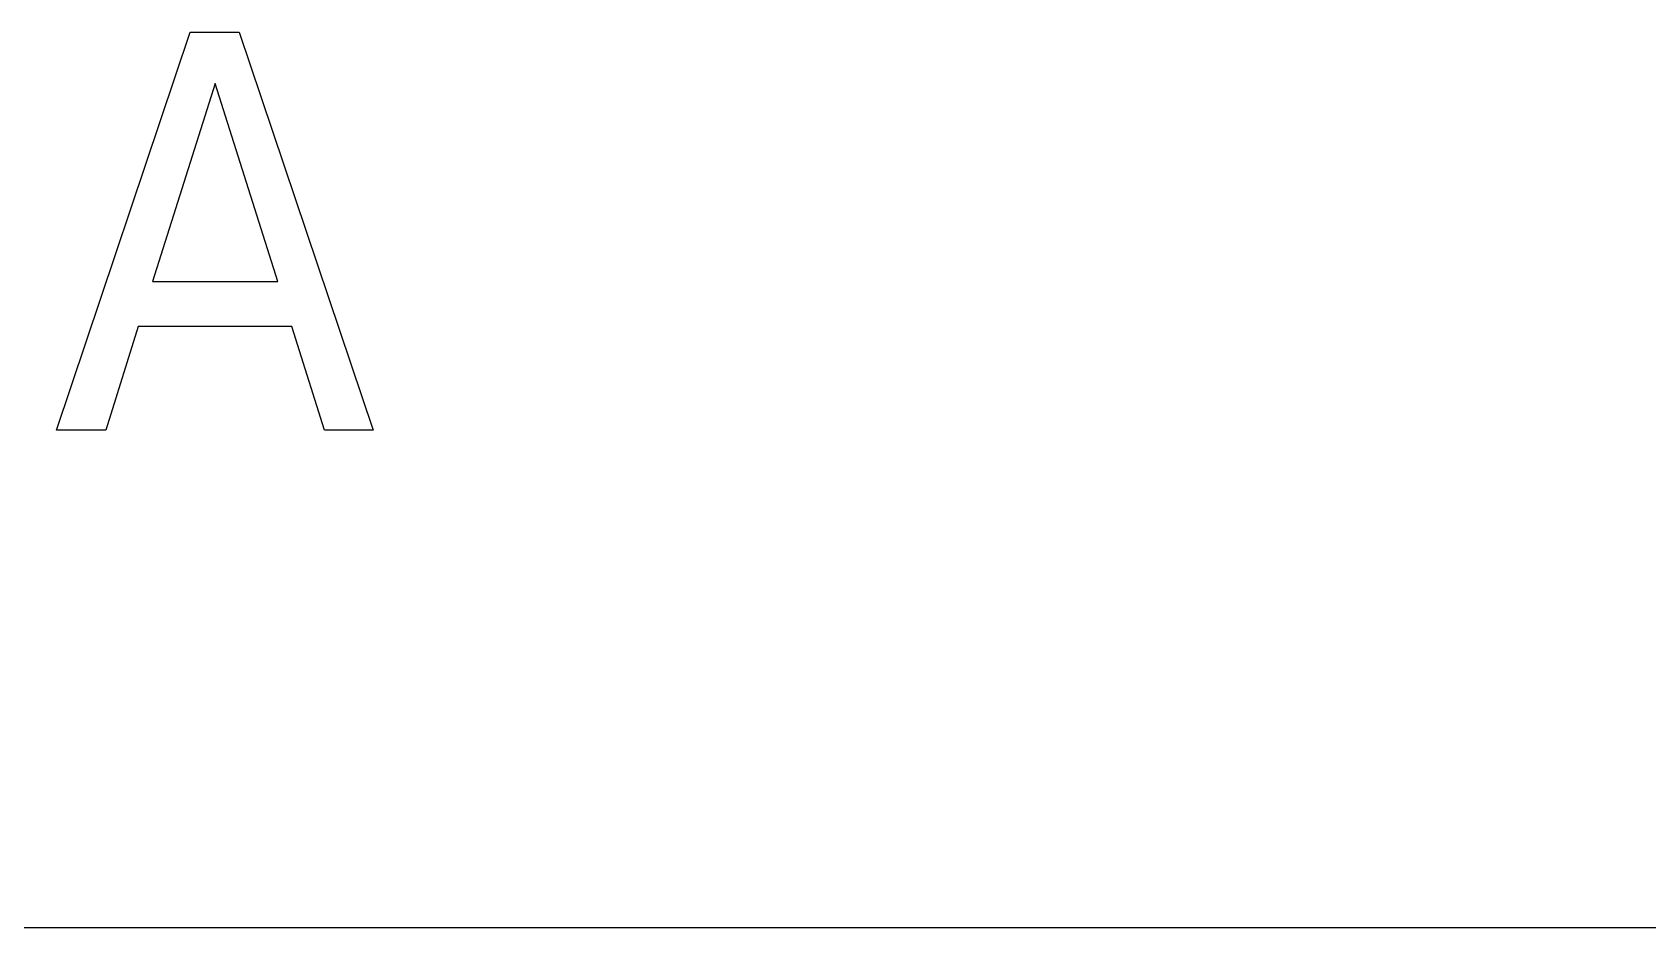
# Model space of a CAD drawing. Extents: x 0 to 420, y 0 to 297.
# Drawn here: x 169.15 to 178.08, y 169.47 to 174.42 of the extents above; entities that cross this region are included whole.
import ezdxf

# ---------------------------------------------------------------- set-up
doc = ezdxf.new("R2010")
doc.units = 0
doc.header["$LTSCALE"] = 23.1
doc.layers.add('10000_FRONT', color=7, linetype='CONTINUOUS')

msp = doc.modelspace()

# ---------------------------------------------------------------- linework, layer by layer
at = {"layer": '10000_FRONT', "color": 7, "linetype": 'CONTINUOUS'}
for p, q in [((169.2848, 172.2184), (170.0251, 174.4184)), ((170.0251, 174.4184), (170.2961, 174.4184)), ((170.2961, 174.4184), (171.0364, 172.2184)), ((170.1619, 174.1347), (169.8167, 173.0417)), ((170.5084, 173.0417), (170.1619, 174.1347)), ((169.8167, 173.0417), (170.5084, 173.0417)), ((169.7374, 172.7922), (169.5584, 172.2184)), ((170.5863, 172.7922), (169.7374, 172.7922)), ((170.7679, 172.2184), (170.5863, 172.7922)), ((169.5584, 172.2184), (169.2848, 172.2184)), ((171.0364, 172.2184), (170.7679, 172.2184)), ((203.5601, 169.4684), (134.0601, 169.4684))]:
    msp.add_line(p, q, dxfattribs=at)

doc.saveas('drawing.dxf')
